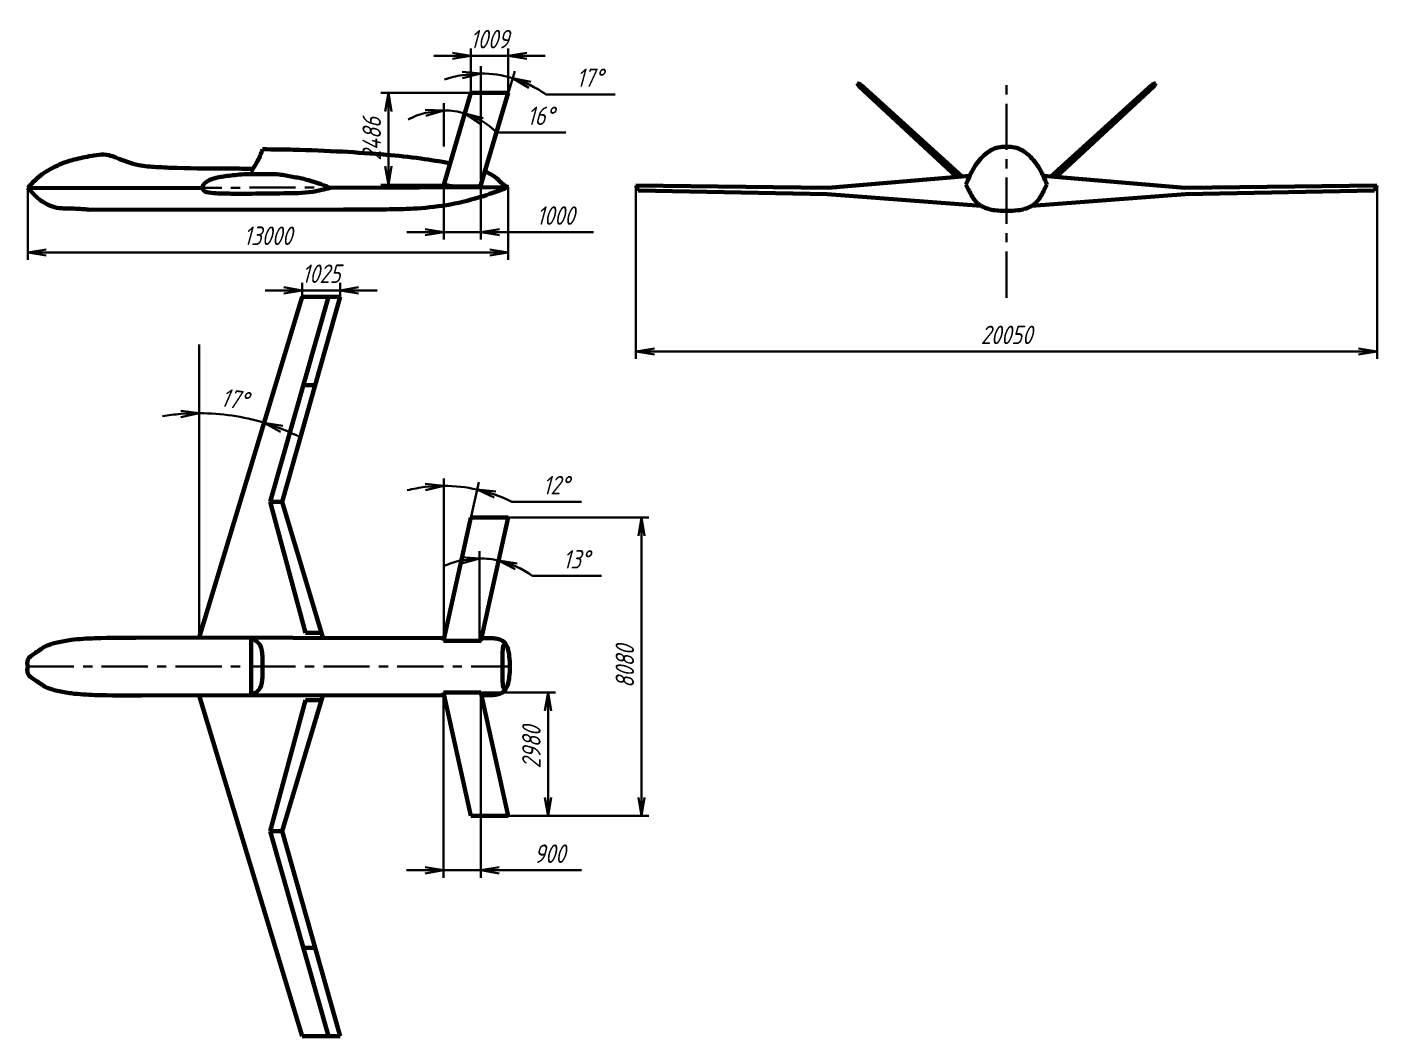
# Model space of a CAD drawing. Header units: millimetres. Extents: x -985956116104 to 1932156, y -552630487266 to 633586.
# Drawn here: x 5365.1 to 5730.4, y 37440.8 to 37713.9 of the extents above; entities that cross this region are included whole.
import ezdxf

# ---------------------------------------------------------------- set-up
doc = ezdxf.new("R2010")
doc.units = ezdxf.units.MM
doc.linetypes.add('CENTER', pattern=[2, 1.25, -0.25, 0.25, -0.25])
for name, color, linetype, lineweight in [('_axes (Оси)', 6, 'CENTER', 30), ('_basic (Основной)', 4, 'Continuous', 60), ('_contour (Тонкий)', 7, 'Continuous', 30)]:
    doc.layers.add(name, color=color, linetype=linetype, lineweight=lineweight)
doc.styles.add('ESKD', font='eskd.shx', dxfattribs={"oblique": 15, "height": 5})
doc.dimstyles.new('ESKD', dxfattribs={"dimtxt": 5, "dimasz": 5, "dimexe": 2, "dimexo": 0, "dimgap": 2, "dimtad": 1, "dimtoh": 1, "dimzin": 12, "dimdsep": 46, "dimtxsty": 'ESKD', "dimblk1": 'OPEN', "dimblk2": 'OPEN', "dimsah": 1, "dimcen": 5, "dimclrd": 256, "dimclre": 256, "dimclrt": 2, "dimadec": 0, "dimazin": 0, "dimtfac": 1, "dimtmove": 0, "dimatfit": 3, "dimldrblk": 'OPEN', "dimfxl": 1, "dimtolj": 1, "dimtzin": 12, "dimlwd": -1, "dimlwe": -1, "dimarcsym": 0})

# ---------------------------------------------------------------- blocks, each defined once
blk = doc.blocks.new('_OPEN')
at = {"color": 0, "linetype": 'ByBlock'}
for p, q in [((-1, 0.167), (0, 0)), ((0, 0), (-1, -0.167)), ((0, 0), (-1, 0))]:
    blk.add_line(p, q, dxfattribs=at)
blk = doc.blocks.new('*D351')
at = {"layer": '_contour (Тонкий)', "transparency": 16777216}
for p, q in [((5477.92, 37681.58), (5477.92, 37693.32)), ((5480.98, 37681.58), (5484.18, 37692.42)), ((5492.2, 37685.37), (5510.98, 37685.37))]:
    blk.add_line(p, q, dxfattribs=at)
for start, end in [(73.5518, 90), (104.2816, 118.5632), (44.7606, 73.5518), (44.9886, 59.2702)]:
    blk.add_arc((5477.92, 37671.21), 20.11, start, end, dxfattribs=at)
at = {"layer": 'Defpoints', "color": 0, "transparency": 16777216}
for p in [(5479.84, 37691.23), (5477.92, 37681.58), (5480.98, 37681.58), (5477.92, 37671.21)]:
    blk.add_point(p, dxfattribs=at)
at = {"layer": '_contour (Тонкий)', "transparency": 16777216, "xscale": 5, "yscale": 5, "zscale": 5}
for p, rotation in [((5477.92, 37691.32), 7.140788269814761), ((5483.62, 37690.5), 156.4109946574835)]:
    blk.add_blockref('_OPEN', p, dxfattribs=dict(at, rotation=rotation))
at = {"layer": '_contour (Тонкий)', "color": 2, "transparency": 16777216, "insert": (5504.09, 37689.87), "char_height": 5, "attachment_point": 5, "style": 'ESKD'}
blk.add_mtext('\\A1;16°', dxfattribs=at)
blk = doc.blocks.new('*D352')
at = {"layer": '_contour (Тонкий)', "transparency": 16777216}
for p, q in [((5487.93, 37672.67), (5487.93, 37703.32)), ((5488.36, 37672.61), (5497.11, 37701.99)), ((5505.51, 37695.67), (5524.29, 37695.67))]:
    blk.add_line(p, q, dxfattribs=at)
for start, end in [(99.5104, 109.0207), (73.4268, 90), (54.3397, 73.4268), (54.4061, 63.9164)]:
    blk.add_arc((5487.93, 37671.16), 30.16, start, end, dxfattribs=at)
at = {"layer": 'Defpoints', "color": 0, "transparency": 16777216}
for p in [(5490.84, 37701.18), (5487.93, 37672.67), (5487.93, 37671.16), (5488.36, 37672.61)]:
    blk.add_point(p, dxfattribs=at)
at = {"layer": '_contour (Тонкий)', "transparency": 16777216, "xscale": 5, "yscale": 5, "zscale": 5}
for p, rotation in [((5487.93, 37701.32), 4.755177458638984), ((5496.54, 37700.07), 158.6715878990349)]:
    blk.add_blockref('_OPEN', p, dxfattribs=dict(at, rotation=rotation))
at = {"layer": '_contour (Тонкий)', "color": 2, "transparency": 16777216, "insert": (5517.4, 37700.17), "char_height": 5, "attachment_point": 5, "style": 'ESKD'}
blk.add_mtext('\\A1;17°', dxfattribs=at)
blk = doc.blocks.new('*D353')
at = {"layer": '_contour (Тонкий)', "transparency": 16777216}
for p, q in [((5365.33, 37670.34), (5365.33, 37650.9)), ((5495.33, 37670.53), (5495.33, 37650.9)), ((5370.33, 37652.9), (5490.33, 37652.9))]:
    blk.add_line(p, q, dxfattribs=at)
at = {"layer": 'Defpoints', "color": 0, "transparency": 16777216}
for p in [(5365.33, 37670.34), (5495.33, 37670.53), (5495.33, 37652.9)]:
    blk.add_point(p, dxfattribs=at)
at = {"layer": '_contour (Тонкий)', "transparency": 16777216, "xscale": 5, "yscale": 5, "zscale": 5, "rotation": 180}
blk.add_blockref('_OPEN', (5365.33, 37652.9), dxfattribs=at)
at = {"layer": '_contour (Тонкий)', "transparency": 16777216, "xscale": 5, "yscale": 5, "zscale": 5}
blk.add_blockref('_OPEN', (5495.33, 37652.9), dxfattribs=at)
at = {"layer": '_contour (Тонкий)', "color": 2, "transparency": 16777216, "insert": (5430.33, 37657.4), "char_height": 5, "attachment_point": 5, "style": 'ESKD'}
blk.add_mtext('\\A1;13000', dxfattribs=at)
blk = doc.blocks.new('*D354')
at = {"layer": '_contour (Тонкий)', "transparency": 16777216}
for p, q in [((5477.92, 37671.21), (5477.92, 37656.37)), ((5487.95, 37671.21), (5487.95, 37656.37)), ((5472.92, 37658.37), (5467.92, 37658.37)), ((5477.92, 37658.37), (5487.95, 37658.37)), ((5492.95, 37658.37), (5518.38, 37658.37))]:
    blk.add_line(p, q, dxfattribs=at)
at = {"layer": 'Defpoints', "color": 0, "transparency": 16777216}
for p in [(5477.92, 37671.21), (5487.95, 37671.21), (5487.95, 37658.37)]:
    blk.add_point(p, dxfattribs=at)
at = {"layer": '_contour (Тонкий)', "transparency": 16777216, "xscale": 5, "yscale": 5, "zscale": 5}
blk.add_blockref('_OPEN', (5477.92, 37658.37), dxfattribs=at)
at = {"layer": '_contour (Тонкий)', "transparency": 16777216, "xscale": 5, "yscale": 5, "zscale": 5, "rotation": 180}
blk.add_blockref('_OPEN', (5487.95, 37658.37), dxfattribs=at)
at = {"layer": '_contour (Тонкий)', "color": 2, "transparency": 16777216, "insert": (5508.16, 37662.87), "char_height": 5, "attachment_point": 5, "style": 'ESKD'}
blk.add_mtext('\\A1;1000', dxfattribs=at)
blk = doc.blocks.new('*D355')
at = {"layer": '_contour (Тонкий)', "transparency": 16777216}
for p, q in [((5485.26, 37696.07), (5460.92, 37696.07)), ((5462.92, 37676.21), (5462.92, 37691.07)), ((5477.92, 37671.21), (5460.92, 37671.21))]:
    blk.add_line(p, q, dxfattribs=at)
at = {"layer": 'Defpoints', "color": 0, "transparency": 16777216}
for p in [(5462.92, 37696.07), (5485.26, 37696.07), (5477.92, 37671.21)]:
    blk.add_point(p, dxfattribs=at)
at = {"layer": '_contour (Тонкий)', "transparency": 16777216, "xscale": 5, "yscale": 5, "zscale": 5}
for p, rotation in [((5462.92, 37696.07), 90), ((5462.92, 37671.21), 270)]:
    blk.add_blockref('_OPEN', p, dxfattribs=dict(at, rotation=rotation))
at = {"layer": '_contour (Тонкий)', "color": 2, "transparency": 16777216, "insert": (5458.42, 37683.64), "char_height": 5, "attachment_point": 5, "rotation": 90, "style": 'ESKD'}
blk.add_mtext('\\A1;2486', dxfattribs=at)
blk = doc.blocks.new('*D356')
at = {"layer": '_contour (Тонкий)', "transparency": 16777216}
for p, q in [((5480.26, 37706.12), (5475.26, 37706.12)), ((5485.26, 37696.07), (5485.26, 37708.12)), ((5485.26, 37706.12), (5495.35, 37706.12)), ((5495.35, 37696.07), (5495.35, 37708.12)), ((5500.35, 37706.12), (5505.35, 37706.12))]:
    blk.add_line(p, q, dxfattribs=at)
at = {"layer": 'Defpoints', "color": 0, "transparency": 16777216}
for p in [(5495.35, 37706.12), (5485.26, 37696.07), (5495.35, 37696.07)]:
    blk.add_point(p, dxfattribs=at)
at = {"layer": '_contour (Тонкий)', "transparency": 16777216, "xscale": 5, "yscale": 5, "zscale": 5}
blk.add_blockref('_OPEN', (5485.26, 37706.12), dxfattribs=at)
at = {"layer": '_contour (Тонкий)', "transparency": 16777216, "xscale": 5, "yscale": 5, "zscale": 5, "rotation": 180}
blk.add_blockref('_OPEN', (5495.35, 37706.12), dxfattribs=at)
at = {"layer": '_contour (Тонкий)', "color": 2, "transparency": 16777216, "insert": (5490.3, 37710.62), "char_height": 5, "attachment_point": 5, "style": 'ESKD'}
blk.add_mtext('\\A1;1009', dxfattribs=at)
blk = doc.blocks.new('*D508')
at = {"layer": '_contour (Тонкий)', "transparency": 16777216}
for p, q in [((5477.9, 37549.55), (5477.9, 37591.73)), ((5478.24, 37549.51), (5487.37, 37590.69)), ((5496.37, 37585.42), (5515.15, 37585.42))]:
    blk.add_line(p, q, dxfattribs=at)
for start, end in [(96.8669, 103.7338), (77.5037, 90), (63.7451, 77.5037), (63.7699, 70.6368)]:
    blk.add_arc((5477.9, 37547.98), 41.74, start, end, dxfattribs=at)
at = {"layer": 'Defpoints', "color": 0, "transparency": 16777216}
for p in [(5480.93, 37589.62), (5477.9, 37549.55), (5478.24, 37549.51), (5477.9, 37547.98)]:
    blk.add_point(p, dxfattribs=at)
at = {"layer": '_contour (Тонкий)', "transparency": 16777216, "xscale": 5, "yscale": 5, "zscale": 5}
for p, rotation in [((5477.9, 37589.73), 3.433443338309587), ((5486.93, 37588.74), 164.0702247873895)]:
    blk.add_blockref('_OPEN', p, dxfattribs=dict(at, rotation=rotation))
at = {"layer": '_contour (Тонкий)', "color": 2, "transparency": 16777216, "insert": (5508.26, 37589.92), "char_height": 5, "attachment_point": 5, "style": 'ESKD'}
blk.add_mtext('\\A1;12°', dxfattribs=at)
blk = doc.blocks.new('*D509')
at = {"layer": '_contour (Тонкий)', "transparency": 16777216}
for p, q in [((5487.59, 37547.42), (5487.59, 37572.08)), ((5487.85, 37547.39), (5493.19, 37571.47)), ((5501.85, 37565.35), (5520.63, 37565.35))]:
    blk.add_line(p, q, dxfattribs=at)
for start, end in [(102.0303, 114.0606), (77.4964, 90), (53.3005, 77.4964), (53.4358, 65.4661)]:
    blk.add_arc((5487.59, 37546.22), 23.86, start, end, dxfattribs=at)
at = {"layer": 'Defpoints', "color": 0, "transparency": 16777216}
for p in [(5489.32, 37570.02), (5487.59, 37547.42), (5487.59, 37546.22), (5487.85, 37547.39)]:
    blk.add_point(p, dxfattribs=at)
at = {"layer": '_contour (Тонкий)', "transparency": 16777216, "xscale": 5, "yscale": 5, "zscale": 5}
for p, rotation in [((5487.59, 37570.08), 6.015156455341262), ((5492.76, 37569.52), 161.4812263064478)]:
    blk.add_blockref('_OPEN', p, dxfattribs=dict(at, rotation=rotation))
at = {"layer": '_contour (Тонкий)', "color": 2, "transparency": 16777216, "insert": (5513.74, 37569.85), "char_height": 5, "attachment_point": 5, "style": 'ESKD'}
blk.add_mtext('\\A1;13°', dxfattribs=at)
blk = doc.blocks.new('*D510')
at = {"layer": '_contour (Тонкий)', "transparency": 16777216}
for p, q in [((5477.85, 37533.84), (5508.12, 37533.84)), ((5506.12, 37528.84), (5506.12, 37505.42)), ((5485.26, 37500.42), (5508.12, 37500.42))]:
    blk.add_line(p, q, dxfattribs=at)
at = {"layer": 'Defpoints', "color": 0, "transparency": 16777216}
for p in [(5477.85, 37533.84), (5485.26, 37500.42), (5506.12, 37500.42)]:
    blk.add_point(p, dxfattribs=at)
at = {"layer": '_contour (Тонкий)', "transparency": 16777216, "xscale": 5, "yscale": 5, "zscale": 5}
for p, rotation in [((5506.12, 37533.84), 90), ((5506.12, 37500.42), 270)]:
    blk.add_blockref('_OPEN', p, dxfattribs=dict(at, rotation=rotation))
at = {"layer": '_contour (Тонкий)', "color": 2, "transparency": 16777216, "insert": (5501.62, 37518.99), "char_height": 5, "attachment_point": 5, "rotation": 90, "style": 'ESKD'}
blk.add_mtext('\\A1;2980', dxfattribs=at)
blk = doc.blocks.new('*D511')
at = {"layer": '_contour (Тонкий)', "transparency": 16777216}
for p, q in [((5477.85, 37533.84), (5477.85, 37483.69)), ((5487.93, 37533.84), (5487.93, 37483.69)), ((5472.85, 37485.69), (5467.85, 37485.69)), ((5477.85, 37485.69), (5487.93, 37485.69)), ((5492.93, 37485.69), (5515.21, 37485.69))]:
    blk.add_line(p, q, dxfattribs=at)
at = {"layer": 'Defpoints', "color": 0, "transparency": 16777216}
for p in [(5477.85, 37533.84), (5487.93, 37533.84), (5487.93, 37485.69)]:
    blk.add_point(p, dxfattribs=at)
at = {"layer": '_contour (Тонкий)', "transparency": 16777216, "xscale": 5, "yscale": 5, "zscale": 5}
blk.add_blockref('_OPEN', (5477.85, 37485.69), dxfattribs=at)
at = {"layer": '_contour (Тонкий)', "transparency": 16777216, "xscale": 5, "yscale": 5, "zscale": 5, "rotation": 180}
blk.add_blockref('_OPEN', (5487.93, 37485.69), dxfattribs=at)
at = {"layer": '_contour (Тонкий)', "color": 2, "transparency": 16777216, "insert": (5506.57, 37490.19), "char_height": 5, "attachment_point": 5, "style": 'ESKD'}
blk.add_mtext('\\A1;900', dxfattribs=at)
blk = doc.blocks.new('*D513')
at = {"layer": '_contour (Тонкий)', "transparency": 16777216}
for p, q in [((5495.35, 37581.2), (5533.4, 37581.2)), ((5531.4, 37576.2), (5531.4, 37505.42)), ((5495.35, 37500.42), (5533.4, 37500.42))]:
    blk.add_line(p, q, dxfattribs=at)
at = {"layer": 'Defpoints', "color": 0, "transparency": 16777216}
for p in [(5495.35, 37581.2), (5495.35, 37500.42), (5531.4, 37500.42)]:
    blk.add_point(p, dxfattribs=at)
at = {"layer": '_contour (Тонкий)', "transparency": 16777216, "xscale": 5, "yscale": 5, "zscale": 5}
for p, rotation in [((5531.4, 37581.2), 90), ((5531.4, 37500.42), 270)]:
    blk.add_blockref('_OPEN', p, dxfattribs=dict(at, rotation=rotation))
at = {"layer": '_contour (Тонкий)', "color": 2, "transparency": 16777216, "insert": (5526.9, 37540.83), "char_height": 5, "attachment_point": 5, "rotation": 90, "style": 'ESKD'}
blk.add_mtext('\\A1;8080', dxfattribs=at)
blk = doc.blocks.new('*D514')
at = {"layer": '_contour (Тонкий)', "transparency": 16777216}
for p, q in [((5411.76, 37551.7), (5411.76, 37611.4)), ((5412.64, 37551.57), (5429.91, 37608.72))]:
    blk.add_line(p, q, dxfattribs=at)
for start, end in [(94.7184, 99.4368), (73.1909, 90), (63.7541, 68.4725)]:
    blk.add_arc((5411.76, 37548.66), 60.73, start, end, dxfattribs=at)
at = {"layer": 'Defpoints', "color": 0, "transparency": 16777216}
for p in [(5423.57, 37608.24), (5411.76, 37551.7), (5411.76, 37548.66), (5412.64, 37551.57)]:
    blk.add_point(p, dxfattribs=at)
at = {"layer": '_contour (Тонкий)', "transparency": 16777216, "xscale": 5, "yscale": 5, "zscale": 5}
for p, rotation in [((5411.76, 37609.4), 2.359208042908702), ((5429.33, 37606.8), 160.8317322144912)]:
    blk.add_blockref('_OPEN', p, dxfattribs=dict(at, rotation=rotation))
at = {"layer": '_contour (Тонкий)', "color": 2, "transparency": 16777216, "insert": (5421.3, 37613.2), "char_height": 5, "attachment_point": 5, "rotation": 351.5955, "style": 'ESKD'}
blk.add_mtext('\\A1;17°', dxfattribs=at)
blk = doc.blocks.new('*D515')
at = {"layer": '_contour (Тонкий)', "transparency": 16777216}
for p, q in [((5439.61, 37640.85), (5439.61, 37644.64)), ((5449.86, 37640.85), (5449.86, 37644.64)), ((5434.61, 37642.64), (5429.61, 37642.64)), ((5439.61, 37642.64), (5449.86, 37642.64)), ((5454.86, 37642.64), (5459.86, 37642.64))]:
    blk.add_line(p, q, dxfattribs=at)
at = {"layer": 'Defpoints', "color": 0, "transparency": 16777216}
for p in [(5439.61, 37640.85), (5449.86, 37642.64), (5449.86, 37640.85)]:
    blk.add_point(p, dxfattribs=at)
at = {"layer": '_contour (Тонкий)', "transparency": 16777216, "xscale": 5, "yscale": 5, "zscale": 5}
blk.add_blockref('_OPEN', (5439.61, 37642.64), dxfattribs=at)
at = {"layer": '_contour (Тонкий)', "transparency": 16777216, "xscale": 5, "yscale": 5, "zscale": 5, "rotation": 180}
blk.add_blockref('_OPEN', (5449.86, 37642.64), dxfattribs=at)
at = {"layer": '_contour (Тонкий)', "color": 2, "transparency": 16777216, "insert": (5444.73, 37647.14), "char_height": 5, "attachment_point": 5, "style": 'ESKD'}
blk.add_mtext('\\A1;1025', dxfattribs=at)
blk = doc.blocks.new('*D516')
at = {"layer": '_contour (Тонкий)', "transparency": 16777216}
for p, q in [((5529.89, 37671.01), (5529.89, 37624.08)), ((5730.41, 37671.01), (5730.41, 37624.08)), ((5534.89, 37626.08), (5725.41, 37626.08))]:
    blk.add_line(p, q, dxfattribs=at)
at = {"layer": 'Defpoints', "color": 0, "transparency": 16777216}
for p in [(5529.89, 37671.01), (5730.41, 37671.01), (5730.41, 37626.08)]:
    blk.add_point(p, dxfattribs=at)
at = {"layer": '_contour (Тонкий)', "transparency": 16777216, "xscale": 5, "yscale": 5, "zscale": 5, "rotation": 180}
blk.add_blockref('_OPEN', (5529.89, 37626.08), dxfattribs=at)
at = {"layer": '_contour (Тонкий)', "transparency": 16777216, "xscale": 5, "yscale": 5, "zscale": 5}
blk.add_blockref('_OPEN', (5730.41, 37626.08), dxfattribs=at)
at = {"layer": '_contour (Тонкий)', "color": 2, "transparency": 16777216, "insert": (5630.15, 37630.58), "char_height": 5, "attachment_point": 5, "style": 'ESKD'}
blk.add_mtext('\\A1;20050', dxfattribs=at)

msp = doc.modelspace()

# ---------------------------------------------------------------- linework, layer by layer
at = {"layer": '_axes (Оси)', "ltscale": 10, "transparency": 33554687}
for p, q in [((5630.15, 37640.642), (5630.15, 37700.036)), ((5365.335, 37670.339), (5495.335, 37670.53)), ((5365.335, 37540.808), (5495.813, 37540.808)), ((5365.335, 37540.808), (5495.813, 37540.808))]:
    msp.add_line(p, q, dxfattribs=at)
at = {"layer": '_basic (Основной)', "transparency": 33554687}
for p, q in [((5589.759, 37698.722), (5590.824, 37698.213)), ((5589.759, 37698.722), (5590.309, 37697.766)), ((5670.541, 37698.722), (5669.476, 37698.213)), ((5670.541, 37698.722), (5669.991, 37697.766)), ((5477.921, 37671.21), (5485.261, 37696.071)), ((5485.261, 37696.071), (5495.346, 37696.071)), ((5495.346, 37696.071), (5487.934, 37671.164)), ((5590.309, 37697.766), (5616.639, 37673.357)), ((5590.824, 37698.213), (5618.181, 37673.489)), ((5669.476, 37698.213), (5642.119, 37673.489)), ((5669.991, 37697.766), (5643.661, 37673.357)), ((5581.929, 37670.4), (5620.236, 37673.664)), ((5678.371, 37670.4), (5640.064, 37673.664)), ((5365.335, 37670.339), (5412.589, 37670.271)), ((5447.213, 37670.382), (5495.335, 37670.53)), ((5529.894, 37671.012), (5581.929, 37670.4)), ((5530.535, 37669.666), (5529.894, 37671.012)), ((5530.535, 37669.666), (5581.669, 37668.69)), ((5730.406, 37671.012), (5678.371, 37670.4)), ((5729.765, 37669.666), (5678.631, 37668.69)), ((5729.765, 37669.666), (5730.406, 37671.012)), ((5581.669, 37668.69), (5623.249, 37665.551)), ((5678.631, 37668.69), (5637.051, 37665.551)), ((5382.087, 37664.463), (5450.791, 37664.498)), ((5411.764, 37548.664), (5439.613, 37640.849)), ((5430.929, 37585.435), (5446.751, 37640.849)), ((5449.856, 37640.849), (5434.211, 37585.435)), ((5439.613, 37640.849), (5449.856, 37640.849)), ((5439.938, 37616.988), (5443.119, 37616.988)), ((5434.211, 37585.435), (5430.929, 37585.435)), ((5430.929, 37585.435), (5440.529, 37549.997)), ((5434.211, 37585.435), (5445.169, 37548.693)), ((5477.853, 37547.773), (5485.261, 37581.199)), ((5485.261, 37581.199), (5495.346, 37581.199)), ((5487.934, 37547.773), (5495.346, 37581.199)), ((5396.128, 37548.651), (5478.024, 37548.543)), ((5425.84, 37548.612), (5425.84, 37533.004)), ((5440.529, 37549.997), (5444.78, 37549.997)), ((5490.979, 37548.526), (5488.1, 37548.524)), ((5477.853, 37547.773), (5487.934, 37547.773)), ((5396.128, 37532.965), (5478.024, 37533.072)), ((5411.764, 37533.035), (5439.613, 37440.849)), ((5430.929, 37496.264), (5440.529, 37531.702)), ((5434.211, 37496.264), (5445.169, 37533.006)), ((5440.529, 37531.702), (5444.78, 37531.702)), ((5477.853, 37533.843), (5485.261, 37500.416)), ((5477.853, 37533.843), (5487.934, 37533.843)), ((5487.934, 37533.843), (5495.346, 37500.416)), ((5490.979, 37533.089), (5488.1, 37533.091)), ((5485.261, 37500.416), (5495.346, 37500.416)), ((5434.211, 37496.264), (5430.929, 37496.264)), ((5430.929, 37496.264), (5446.751, 37440.849)), ((5449.856, 37440.849), (5434.211, 37496.264)), ((5439.938, 37464.711), (5443.119, 37464.711)), ((5439.613, 37440.849), (5449.856, 37440.849))]:
    msp.add_line(p, q, dxfattribs=at)
for points in [[(5425.84, 37674.747), (5426.282, 37675.525), (5427.55, 37677.67), (5428.905, 37680.822)], [(5428.905, 37680.822), (5437.289, 37680.686), (5450.516, 37680.167), (5462.358, 37679.325), (5471.728, 37678.32), (5479.451, 37677.056)], [(5630.15, 37681.542), (5628.508, 37681.396), (5626.419, 37680.776), (5624.608, 37679.618), (5622.829, 37677.889), (5621.503, 37676.072), (5620.752, 37674.735), (5619.838, 37672.777), (5619.185, 37671.293)], [(5630.15, 37681.542), (5631.792, 37681.396), (5633.881, 37680.776), (5635.692, 37679.618), (5637.471, 37677.889), (5638.797, 37676.072), (5639.548, 37674.735), (5640.462, 37672.777), (5641.115, 37671.293)], [(5365.335, 37670.339), (5367.825, 37672.888), (5371.966, 37675.723), (5377.329, 37677.871), (5381.989, 37678.914), (5387.276, 37679.198), (5389.184, 37678.556), (5395.418, 37676.508), (5400.118, 37676.006)], [(5400.118, 37676.006), (5405.782, 37675.75), (5420.319, 37675.589), (5426.282, 37675.525)], [(5412.589, 37670.271), (5412.686, 37670.873), (5413.354, 37671.727), (5414.435, 37672.447), (5417.025, 37673.234), (5418.84, 37673.541), (5420.842, 37673.781), (5423.191, 37674.03), (5426.544, 37674.073), (5430.688, 37674.116), (5433.409, 37673.98), (5437.022, 37673.381), (5440.45, 37672.674), (5447.213, 37670.382)], [(5495.335, 37670.53), (5494.172, 37671.245), (5491.651, 37673.389), (5489.031, 37674.851)], [(5365.335, 37670.339), (5367.045, 37668.577), (5369.226, 37666.724), (5371.468, 37665.501), (5373.812, 37664.89), (5374.933, 37664.829), (5377.223, 37664.764), (5379.529, 37664.666), (5381.285, 37664.53), (5382.087, 37664.463)], [(5412.589, 37670.271), (5412.892, 37669.712), (5413.765, 37669.245), (5416.242, 37668.9), (5420.364, 37668.799), (5425.988, 37668.799), (5434.641, 37668.9), (5442.442, 37669.326), (5447.213, 37670.382)], [(5450.791, 37664.498), (5459.487, 37664.559), (5466.911, 37664.625), (5470.715, 37664.824), (5479.723, 37665.912), (5488.637, 37668.155), (5495.335, 37670.53)], [(5487.934, 37671.164), (5487.46, 37670.861), (5486.605, 37670.717), (5484.842, 37670.704), (5482.474, 37670.704), (5480.791, 37670.73), (5477.921, 37671.21)], [(5619.185, 37671.293), (5619.922, 37669.821), (5620.735, 37668.289), (5621.682, 37666.927), (5622.629, 37666.002), (5623.401, 37665.456), (5625.366, 37664.654), (5626.961, 37664.315), (5630.15, 37664.181)], [(5641.115, 37671.293), (5640.378, 37669.821), (5639.565, 37668.289), (5638.618, 37666.927), (5637.671, 37666.002), (5636.899, 37665.456), (5634.934, 37664.654), (5633.339, 37664.315), (5630.15, 37664.181)], [(5365.335, 37540.808), (5365.335, 37542.631), (5367.436, 37544.527), (5370.278, 37546.341), (5373.327, 37547.33), (5377.158, 37548.031), (5383.544, 37548.484), (5396.128, 37548.651)], [(5428.905, 37540.808), (5428.842, 37543.553), (5428.239, 37546.587), (5425.84, 37548.612)], [(5490.979, 37548.526), (5492.337, 37548.345), (5493.783, 37547.773), (5495.115, 37545.951), (5495.646, 37543.578), (5495.813, 37540.808)], [(5365.335, 37540.808), (5365.335, 37538.985), (5367.436, 37537.089), (5370.278, 37535.275), (5373.327, 37534.286), (5377.158, 37533.585), (5383.544, 37533.131), (5396.128, 37532.965)], [(5428.905, 37540.808), (5428.842, 37538.063), (5428.239, 37535.029), (5425.84, 37533.004)], [(5490.979, 37533.089), (5492.337, 37533.271), (5493.783, 37533.843), (5495.115, 37535.665), (5495.646, 37538.038), (5495.813, 37540.808)]]:
    msp.add_spline(points, degree=3, dxfattribs=at)
for points, start_tangent, end_tangent in [([(5494.529, 37546.978), (5494.073, 37546.489), (5493.85, 37545.26), (5493.822, 37544.004), (5493.822, 37540.808)], (-0.0102714, -0.0091192), (0.0001201, -0.0134247)), ([(5494.529, 37534.638), (5494.073, 37535.127), (5493.85, 37536.355), (5493.822, 37537.611), (5493.822, 37540.808)], (-0.0102714, 0.0091192), (0.0001201, 0.0134247))]:
    msp.add_spline(points, degree=3, dxfattribs=dict(at, start_tangent=start_tangent, end_tangent=end_tangent))
at = {"layer": '_contour (Тонкий)', "transparency": 33554687}
msp.add_line((5411.764, 37548.664), (5411.764, 37627.978), dxfattribs=at)

# ---------------------------------------------------------------- dimensions: what is measured, and where the dimension line sits
for base, p1, p2, text, picture, middle in [((5495.346, 37706.124), (5485.261, 37696.071), (5495.346, 37696.071), '1009', '*D356', (5490.304, 37706.124)), ((5449.856, 37642.643), (5439.613, 37640.849), (5449.856, 37640.849), '1025', '*D515', (5444.734, 37642.643)), ((5487.934, 37485.686), (5477.853, 37533.843), (5487.934, 37533.843), '900', '*D511', (5506.571, 37485.686))]:
    dim = msp.add_linear_dim(base=base, p1=p1, p2=p2, text=text, dimstyle='ESKD', dxfattribs=at)
    dim.commit()
    dim.dimension.update_dxf_attribs({"geometry": picture, "text_midpoint": middle, "dimtype": 160})
for base, center, p1, p2, picture, middle in [((5490.837, 37701.181), (5487.934, 37671.164), (5487.934, 37672.672), (5488.364, 37672.609), '*D352', (5517.404, 37700.166)), ((5479.843, 37691.23), (5477.921, 37671.21), (5477.921, 37681.58), (5480.983, 37681.58), '*D351', (5504.091, 37689.872)), ((5423.567, 37608.238), (5411.764, 37548.664), (5412.643, 37551.571), (5411.764, 37551.7), '*D514', (5421.299, 37613.196)), ((5480.9345, 37589.6152), (5477.9024, 37547.9816), (5478.2411, 37549.5101), (5477.9024, 37549.5472), '*D508', (5508.2579, 37589.919)), ((5489.324, 37570.019), (5487.59, 37546.225), (5487.849, 37547.389), (5487.59, 37547.418), '*D509', (5513.737, 37569.853))]:
    dim = msp.add_angular_dim_3p(base=base, center=center, p1=p1, p2=p2, dimstyle='ESKD', dxfattribs=at)
    dim.commit()
    dim.dimension.update_dxf_attribs({"geometry": picture, "text_midpoint": middle})
dim = msp.add_linear_dim(base=(5462.921, 37696.071), p1=(5477.921, 37671.21), p2=(5485.261, 37696.071), angle=90, text='2486', dimstyle='ESKD', dxfattribs=at)
dim.commit()
dim.dimension.update_dxf_attribs({"geometry": '*D355', "text_midpoint": (5458.421, 37683.641)})
for base, p1, p2, text, picture, middle in [((5495.335, 37652.902), (5365.335, 37670.339), (5495.335, 37670.53), '13000', '*D353', (5430.335, 37657.402)), ((5487.948, 37658.375), (5477.921, 37671.21), (5487.948, 37671.21), '1000', '*D354', (5508.162, 37662.875)), ((5730.406, 37626.078), (5529.894, 37671.012), (5730.406, 37671.012), '20050', '*D516', (5630.15, 37630.578))]:
    dim = msp.add_linear_dim(base=base, p1=p1, p2=p2, text=text, dimstyle='ESKD', dxfattribs=at)
    dim.commit()
    dim.dimension.update_dxf_attribs({"geometry": picture, "text_midpoint": middle})
for base, p1, p2, text, picture, middle in [((5531.405, 37500.416), (5495.346, 37581.199), (5495.346, 37500.416), '8080', '*D513', (5531.405, 37540.831)), ((5506.119, 37500.416), (5477.853, 37533.843), (5485.261, 37500.416), '2980', '*D510', (5506.119, 37518.987))]:
    dim = msp.add_linear_dim(base=base, p1=p1, p2=p2, angle=90, text=text, dimstyle='ESKD', dxfattribs=at)
    dim.commit()
    dim.dimension.update_dxf_attribs({"geometry": picture, "text_midpoint": middle, "dimtype": 160})

doc.saveas('drawing.dxf')
